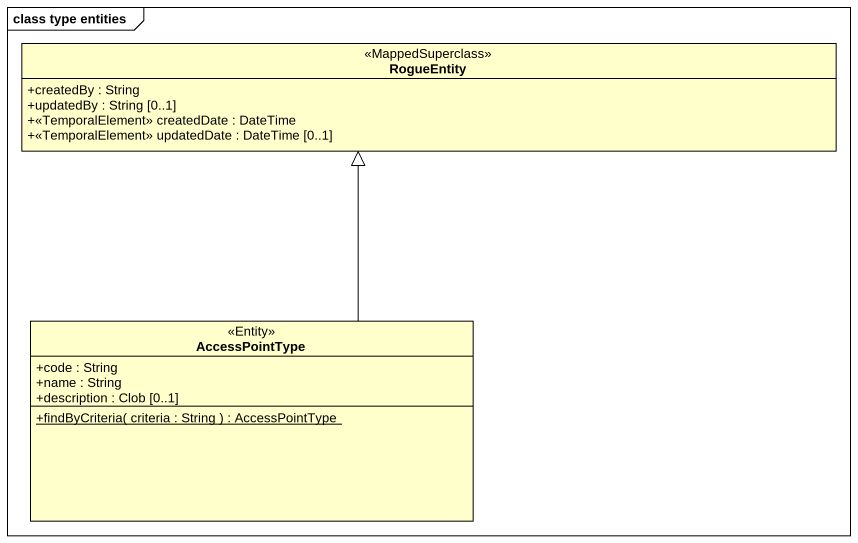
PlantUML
@startuml
mainframe class type entities
hide circle
hide empty members
skinparam classAttributeIconSize 0
class RogueEntity <<MappedSuperclass>> {
  +createdBy : String
  +updatedBy : String [0..1]
  +<<TemporalElement>> createdDate : DateTime
  +<<TemporalElement>> updatedDate : DateTime [0..1]
}
class AccessPointType <<Entity>> {
  +code : String
  +name : String
  +description : Clob [0..1]
  {static} +findByCriteria( criteria : String ) : AccessPointType
}
AccessPointType -up-|> RogueEntity
@enduml
